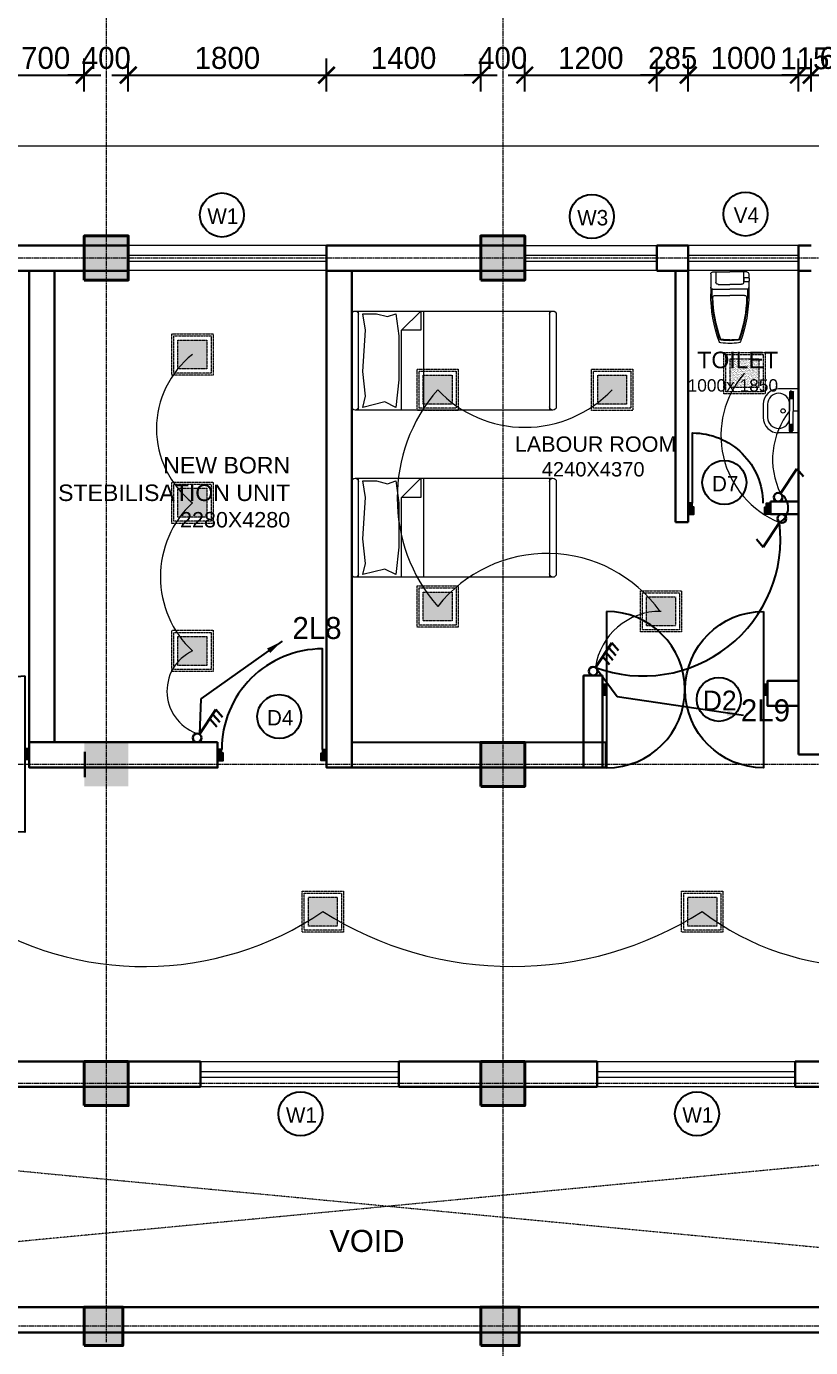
# Model space of a CAD drawing. Header units: inches. Extents: x -3071 to 2534411, y -17796 to 388172.
# Drawn here: x 1675120 to 1682240, y 358951 to 370953 of the extents above; entities that cross this region are included whole.
import ezdxf
from ezdxf.enums import TextEntityAlignment as Align

# ---------------------------------------------------------------- set-up
doc = ezdxf.new("R2010")
doc.units = ezdxf.units.IN
doc.header["$MEASUREMENT"] = 0
for name, pattern in [('ACAD_ISO08W100', [36, 24, -3, 6, -3]), ('CENTER', [2, 1.25, -0.25, 0.25, -0.25]), ('DASHDOT2', [12.7, 6.35, -3.175, 0, -3.175]), ('DASHED', [0.75, 0.5, -0.25])]:
    doc.linetypes.add(name, pattern=pattern)
for name, color, linetype, lineweight in [('001-Archi- door window elevation', 92, 'Continuous', 25), ('001-Archi-Opening Tags', 14, 'Continuous', 25), ('002-Archi- Opening', 90, 'Continuous', 25), ('A .4 col', 5, 'Continuous', 40), ('A 0.09 Furniture', 30, 'Continuous', 5), ('A 0.13 dw', 3, 'Continuous', 13), ('A 0.13 IND DIM', 240, 'Continuous', 13), ('A 0.13 sanitary', 8, 'Continuous', 13), ('A 0.40 wall', 160, 'Continuous', 40), ('cen', 50, 'ACAD_ISO08W100', 5), ('dotted line', 1, 'DASHED', 9), ('p1 walls stone outline', 4, 'Continuous', 30), ('Picture Light', 3, 'Continuous', 35), ('section', 6, 'DASHDOT2', 20), ('Switches', 173, 'Continuous', 15), ('text', 7, 'Continuous', 25)]:
    doc.layers.add(name, color=color, linetype=linetype, lineweight=lineweight)
for name, color, linetype in [('1 x 4 recessed', 80, 'CENTER'), ('2 x 11 recessed', 60, 'CENTER'), ('Bathroom Mirror Light', 111, 'CENTER'), ('ceilling fan', 3, 'Continuous'), ('Wires', 1, 'Continuous')]:
    doc.layers.add(name, color=color, linetype=linetype)
doc.styles.add('AERIAL', font='arial.ttf', dxfattribs={"height": 10})
doc.styles.add('Archi 100', font='GOTHIC.TTF', dxfattribs={"height": 200})
doc.styles.add('CG', font='GOTHIC.TTF', dxfattribs={"height": 40})
doc.dimstyles.new('Archi 100', dxfattribs={"dimtxt": 200, "dimasz": 150, "dimexe": 150, "dimexo": 300, "dimgap": 50, "dimtad": 1, "dimdec": 0, "dimrnd": 5, "dimzin": 0, "dimdsep": 46, "dimtxsty": 'Archi 100', "dimblk": 'ARCHTICK', "dimcen": 0.09, "dimdle": 150, "dimclrd": 256, "dimclre": 256, "dimclrt": 256, "dimadec": 0, "dimazin": 0, "dimtfac": 1, "dimtdec": 0, "dimtix": 1, "dimtofl": 0, "dimtmove": 0, "dimatfit": 3, "dimfxl": 150, "dimfxlon": 1, "dimtolj": 1, "dimtzin": 0, "dimlwd": -1, "dimlwe": -1, "dimarcsym": 0})

# ---------------------------------------------------------------- blocks, each defined once
blk = doc.blocks.new('washbasin plan 0400w')
at = {"color": 0, "linetype": 'Continuous'}
for points in [[(60, 320, 0), (-60, 320, 0)], [(60, 280, 0), (-60, 280, 0)], [(-200, 0, 0), (-200, 180, 0)], [(200, 0, 0), (200, 180, 0)], [(-60, 80, 0), (60, 80, 0)]]:
    blk.add_polyline3d(points, dxfattribs=at)
blk.add_circle((0, 140), 20, dxfattribs=at)
for centre, radius, start, end in [((-60, 180), 140, 90, 180), ((-60, 180), 100, 90, 270), ((60, 180), 140, 0, 90), ((60, 180), 100, 270, 90)]:
    blk.add_arc(centre, radius, start, end, dxfattribs=at)
blk = doc.blocks.new('sa oct uni toi')
for p, q in [((-214, 420), (-214, 287)), ((-88, 458), (-200, 458)), ((-158, 439), (-158, 287)), ((-113, 392), (-113, 287)), ((0, 411), (-94, 411)), ((-89, 455), (-89, 420)), ((-60, 461), (-82, 461)), ((-60, 414), (-82, 414)), ((-82, 414), (-82, 411)), ((-60, 414), (-60, 411)), ((-19, 458), (-54, 458)), ((-53, 455), (-53, 420)), ((0, 439), (0, 287)), ((-214, 151), (-214, 287)), ((-158, 132), (-158, 287)), ((-113, 179), (-113, 287)), ((0, 132), (0, 287)), ((0, 160), (-94, 160)), ((-19, 113), (-200, 113))]:
    blk.add_line(p, q)
for centre, radius, start, end in [((-35, 287), 615, 172.6652, 179.9981), ((-626, 364), 18.9, 110.0218, 174.8892), ((-200, -804), 1262, 90, 110.0218), ((-44, 287), 580, 172.6856, 179.998), ((-601, 359), 18.9, 109.0034, 174.9977), ((-44, 287), 575, 172.6683, 179.998), ((-601, 359), 12.6, 109.0034, 174.9977), ((-200, -804), 1250, 88.0034, 109.0034), ((-200, -804), 1243, 91.5459, 109.0034), ((-233, 420), 18.9, 360, 91.5459), ((-139, 439), 18.9, 90, 180), ((-94, 392), 18.9, 90, 180), ((-82, 455), 6.31, 150, 180), ((-82, 420), 6.31, 180, 270), ((-82, 455), 6.31, 90, 150), ((-60, 455), 6.31, 30, 90), ((-60, 420), 6.31, 270, 360), ((-60, 455), 6.31, 360, 30), ((-19, 439), 18.9, 360, 90), ((15, 287), 665, 180.0016, 187.0523), ((6, 287), 631, 180.0016, 187.0158), ((7, 287), 625, 180.0016, 187.0303), ((-626, 207), 18.9, 185.1108, 249.9782), ((-200, 1375), 1262, 249.9782, 270), ((-601, 212), 18.9, 185.0023, 250.9966), ((-601, 212), 12.6, 185.0023, 250.9966), ((-200, 1375), 1250, 250.9966, 271.9966), ((-200, 1375), 1243, 250.9966, 268.4541), ((-233, 151), 18.9, 268.4541, 360), ((-139, 132), 18.9, 180, 270), ((-94, 179), 18.9, 180, 270), ((-19, 132), 18.9, 270, 360)]:
    blk.add_arc(centre, radius, start, end)
blk = doc.blocks.new('charpi western plan with cistern')
at = {"rotation": 270}
blk.add_blockref('sa oct uni toi', (-287, 0), dxfattribs=at)
blk = doc.blocks.new('bed single hospital')
at = {"linetype": 'Continuous'}
for p, q in [((0, -30), (0, -1826)), ((900, -60), (0, -60)), ((900, -1826), (900, -30)), ((0, -650), (900, -650)), ((0, -1796), (900, -1796))]:
    blk.add_line(p, q, dxfattribs=at)
for points in [[(870, -60, 1), (870, 0), (30, 0, 1), (30, -60)], [(30, -1796, 1), (30, -1856), (870, -1856, 1), (870, -1796)]]:
    blk.add_lwpolyline(points, format="xyb", dxfattribs=at)
blk.add_lwpolyline([(625, -425), (875, -400), (825, -300), (875, -100), (775, -125), (550, -100), (175, -125), (25, -100), (25, -225), (50, -325), (25, -400), (225, -425)], close=True, dxfattribs=at)
blk.add_lwpolyline([(900, -450), (175, -450), (0, -625), (175, -625), (175, -450)], dxfattribs=at)
blk = doc.blocks.new('*U654')
at = {"ltscale": 100}
for points in [[(5, 50), (5, -50), (55, -50), (55, 15), (40, 15), (40, 50)], [(995, 50), (995, -50), (945, -50), (945, 15), (960, 15), (960, 50)]]:
    blk.add_hatch(color=256, dxfattribs=at).paths.add_polyline_path(points)
blk.add_lwpolyline([(43, 50), (43, 964, -0.414214), (957, 50)], format="xyb", dxfattribs=at)
for points in [[(5, 50), (5, -50), (55, -50), (55, 15), (40, 15), (40, 50)], [(995, 50), (995, -50), (945, -50), (945, 15), (960, 15), (960, 50)]]:
    blk.add_lwpolyline(points, close=True)
blk = doc.blocks.new('*U656')
at = {"ltscale": 100}
for points in [[(5, 50), (5, -50), (55, -50), (55, 15), (40, 15), (40, 50)], [(745, 50), (745, -50), (695, -50), (695, 15), (710, 15), (710, 50)]]:
    blk.add_hatch(color=256, dxfattribs=at).paths.add_polyline_path(points)
blk.add_lwpolyline([(43, 50), (43, 684, -0.414214), (677, 50)], format="xyb", dxfattribs=at)
for points in [[(5, 50), (5, -50), (55, -50), (55, 15), (40, 15), (40, 50)], [(745, 50), (745, -50), (695, -50), (695, 15), (710, 15), (710, 50)]]:
    blk.add_lwpolyline(points, close=True)
blk = doc.blocks.new('*U655')
at = {"ltscale": 100}
for points in [[(5, 50), (5, -50), (40, -50), (40, 50)], [(1460, 50), (1460, -50), (1495, -50), (1495, 50)]]:
    blk.add_hatch(color=256, dxfattribs=at).paths.add_polyline_path(points)
for points in [[(43, 705.5), (43, -705.5, 1)], [(1457, 705.5), (1457, -705.5, -1)]]:
    blk.add_lwpolyline(points, format="xyb", close=True, dxfattribs=at)
for points in [[(5, 50), (5, -50), (40, -50), (40, 50)], [(1460, 50), (1460, -50), (1495, -50), (1495, 50)]]:
    blk.add_lwpolyline(points, close=True)
blk = doc.blocks.new('window tag')
blk.add_circle((0, 0), 200)
at = {"style": 'Archi 100', "flags": 1}
for tag, p in [('WIDTH', (15, 174.5)), ('HEIGHT', (-4.5, -348.5))]:
    blk.add_attdef(tag, p, '', height=200, dxfattribs=at)
at = {"style": 'Archi 100'}
blk.add_attdef('SYMBOL', text='', height=200, dxfattribs=at).set_placement((8, -10.5), align=Align.MIDDLE_CENTER)
blk = doc.blocks.new('W2')
at = {"layer": 'A 0.13 dw'}
for points in [[(143910, 195589), (143910, 195359), (142110, 195359), (142110, 195589)], [(142110, 195446), (143910, 195446), (143910, 195496), (142110, 195496)]]:
    blk.add_lwpolyline(points, close=True, dxfattribs=at)
blk = doc.blocks.new('vfrfrfef')
at = {"layer": 'A 0.13 dw'}
for points in [[(1185496, 370608), (1185496, 370378), (1184296, 370378), (1184296, 370608)], [(1184296, 370465), (1185496, 370465), (1185496, 370515), (1184296, 370515)]]:
    blk.add_lwpolyline(points, close=True, dxfattribs=at)
blk = doc.blocks.new('ffwef')
at = {"layer": 'A 0.13 dw'}
for points in [[(1184596, 368096), (1184596, 367866), (1183596, 367866), (1183596, 368096)], [(1183596, 367953), (1184596, 367953), (1184596, 368003), (1183596, 368003)]]:
    blk.add_lwpolyline(points, close=True, dxfattribs=at)
blk = doc.blocks.new('_ArchTick')
at = {"color": 0, "linetype": 'ByBlock', "const_width": 0.15}
blk.add_lwpolyline([(-0.5, -0.5), (0.5, 0.5)], dxfattribs=at)
blk = doc.blocks.new('*D951')
at = {"transparency": 16777216}
for p, q in [((1674945, 370361), (1674945, 370661)), ((1675645, 370361), (1675645, 370661)), ((1674795, 370511), (1675795, 370511))]:
    blk.add_line(p, q, dxfattribs=at)
at = {"layer": 'Defpoints', "color": 0, "transparency": 16777216}
for p in [(1675645, 370511), (1674945, 368964), (1675645, 369049)]:
    blk.add_point(p, dxfattribs=at)
at = {"transparency": 16777216, "xscale": 150, "yscale": 150, "zscale": 150, "rotation": 180}
blk.add_blockref('_ArchTick', (1674945, 370511), dxfattribs=at)
at = {"transparency": 16777216, "xscale": 150, "yscale": 150, "zscale": 150}
blk.add_blockref('_ArchTick', (1675645, 370511), dxfattribs=at)
at = {"transparency": 16777216, "insert": (1675295, 370666), "char_height": 200, "attachment_point": 5, "style": 'Archi 100'}
blk.add_mtext('\\A1;700', dxfattribs=at)
blk = doc.blocks.new('*D952')
at = {"transparency": 16777216}
for p, q in [((1675645, 370361), (1675645, 370661)), ((1676045, 370361), (1676045, 370661)), ((1675645, 370511), (1675495, 370511)), ((1676045, 370511), (1676195, 370511))]:
    blk.add_line(p, q, dxfattribs=at)
at = {"layer": 'Defpoints', "color": 0, "transparency": 16777216}
for p in [(1676045, 370511), (1675645, 369049), (1676045, 369049)]:
    blk.add_point(p, dxfattribs=at)
at = {"transparency": 16777216, "xscale": 150, "yscale": 150, "zscale": 150}
blk.add_blockref('_ArchTick', (1675645, 370511), dxfattribs=at)
at = {"transparency": 16777216, "xscale": 150, "yscale": 150, "zscale": 150, "rotation": 180}
blk.add_blockref('_ArchTick', (1676045, 370511), dxfattribs=at)
at = {"transparency": 16777216, "insert": (1675845, 370666), "char_height": 200, "attachment_point": 5, "style": 'Archi 100'}
blk.add_mtext('\\A1;400', dxfattribs=at)
blk = doc.blocks.new('*D953')
at = {"transparency": 16777216}
for p, q in [((1676045, 370361), (1676045, 370661)), ((1677845, 370361), (1677845, 370661)), ((1675895, 370511), (1677995, 370511))]:
    blk.add_line(p, q, dxfattribs=at)
at = {"layer": 'Defpoints', "color": 0, "transparency": 16777216}
for p in [(1677845, 370511), (1676045, 369049), (1677845, 368964)]:
    blk.add_point(p, dxfattribs=at)
at = {"transparency": 16777216, "xscale": 150, "yscale": 150, "zscale": 150, "rotation": 180}
blk.add_blockref('_ArchTick', (1676045, 370511), dxfattribs=at)
at = {"transparency": 16777216, "xscale": 150, "yscale": 150, "zscale": 150}
blk.add_blockref('_ArchTick', (1677845, 370511), dxfattribs=at)
at = {"transparency": 16777216, "insert": (1676945, 370666), "char_height": 200, "attachment_point": 5, "style": 'Archi 100'}
blk.add_mtext('\\A1;1800', dxfattribs=at)
blk = doc.blocks.new('*D954')
at = {"transparency": 16777216}
for p, q in [((1677845, 370361), (1677845, 370661)), ((1679245, 370361), (1679245, 370661)), ((1677695, 370511), (1679395, 370511))]:
    blk.add_line(p, q, dxfattribs=at)
at = {"layer": 'Defpoints', "color": 0, "transparency": 16777216}
for p in [(1679245, 370511), (1677845, 368964), (1679245, 369049)]:
    blk.add_point(p, dxfattribs=at)
at = {"transparency": 16777216, "xscale": 150, "yscale": 150, "zscale": 150, "rotation": 180}
blk.add_blockref('_ArchTick', (1677845, 370511), dxfattribs=at)
at = {"transparency": 16777216, "xscale": 150, "yscale": 150, "zscale": 150}
blk.add_blockref('_ArchTick', (1679245, 370511), dxfattribs=at)
at = {"transparency": 16777216, "insert": (1678545, 370666), "char_height": 200, "attachment_point": 5, "style": 'Archi 100'}
blk.add_mtext('\\A1;1400', dxfattribs=at)
blk = doc.blocks.new('*D955')
at = {"transparency": 16777216}
for p, q in [((1679245, 370361), (1679245, 370661)), ((1679645, 370361), (1679645, 370661)), ((1679245, 370511), (1679095, 370511)), ((1679645, 370511), (1679795, 370511))]:
    blk.add_line(p, q, dxfattribs=at)
at = {"layer": 'Defpoints', "color": 0, "transparency": 16777216}
for p in [(1679645, 370511), (1679245, 369049), (1679645, 369049)]:
    blk.add_point(p, dxfattribs=at)
at = {"transparency": 16777216, "xscale": 150, "yscale": 150, "zscale": 150}
blk.add_blockref('_ArchTick', (1679245, 370511), dxfattribs=at)
at = {"transparency": 16777216, "xscale": 150, "yscale": 150, "zscale": 150, "rotation": 180}
blk.add_blockref('_ArchTick', (1679645, 370511), dxfattribs=at)
at = {"transparency": 16777216, "insert": (1679445, 370666), "char_height": 200, "attachment_point": 5, "style": 'Archi 100'}
blk.add_mtext('\\A1;400', dxfattribs=at)
blk = doc.blocks.new('*D956')
at = {"transparency": 16777216}
for p, q in [((1679645, 370361), (1679645, 370661)), ((1680845, 370361), (1680845, 370661)), ((1679495, 370511), (1680995, 370511))]:
    blk.add_line(p, q, dxfattribs=at)
at = {"layer": 'Defpoints', "color": 0, "transparency": 16777216}
for p in [(1680845, 370511), (1679645, 369049), (1680845, 368964)]:
    blk.add_point(p, dxfattribs=at)
at = {"transparency": 16777216, "xscale": 150, "yscale": 150, "zscale": 150, "rotation": 180}
blk.add_blockref('_ArchTick', (1679645, 370511), dxfattribs=at)
at = {"transparency": 16777216, "xscale": 150, "yscale": 150, "zscale": 150}
blk.add_blockref('_ArchTick', (1680845, 370511), dxfattribs=at)
at = {"transparency": 16777216, "insert": (1680245, 370666), "char_height": 200, "attachment_point": 5, "style": 'Archi 100'}
blk.add_mtext('\\A1;1200', dxfattribs=at)
blk = doc.blocks.new('*D957')
at = {"transparency": 16777216}
for p, q in [((1680845, 370361), (1680845, 370661)), ((1681130, 370361), (1681130, 370661)), ((1680845, 370511), (1680695, 370511)), ((1681130, 370511), (1681280, 370511))]:
    blk.add_line(p, q, dxfattribs=at)
at = {"layer": 'Defpoints', "color": 0, "transparency": 16777216}
for p in [(1681130, 370511), (1680845, 368964), (1681130, 368964)]:
    blk.add_point(p, dxfattribs=at)
at = {"transparency": 16777216, "xscale": 150, "yscale": 150, "zscale": 150}
blk.add_blockref('_ArchTick', (1680845, 370511), dxfattribs=at)
at = {"transparency": 16777216, "xscale": 150, "yscale": 150, "zscale": 150, "rotation": 180}
blk.add_blockref('_ArchTick', (1681130, 370511), dxfattribs=at)
at = {"transparency": 16777216, "insert": (1680988, 370666), "char_height": 200, "attachment_point": 5, "style": 'Archi 100'}
blk.add_mtext('\\A1;285', dxfattribs=at)
blk = doc.blocks.new('*D958')
at = {"transparency": 16777216}
for p, q in [((1681130, 370361), (1681130, 370661)), ((1682130, 370361), (1682130, 370661)), ((1680980, 370511), (1682280, 370511))]:
    blk.add_line(p, q, dxfattribs=at)
at = {"layer": 'Defpoints', "color": 0, "transparency": 16777216}
for p in [(1682130, 370511), (1681130, 368964), (1682130, 368964)]:
    blk.add_point(p, dxfattribs=at)
at = {"transparency": 16777216, "xscale": 150, "yscale": 150, "zscale": 150, "rotation": 180}
blk.add_blockref('_ArchTick', (1681130, 370511), dxfattribs=at)
at = {"transparency": 16777216, "xscale": 150, "yscale": 150, "zscale": 150}
blk.add_blockref('_ArchTick', (1682130, 370511), dxfattribs=at)
at = {"transparency": 16777216, "insert": (1681630, 370666), "char_height": 200, "attachment_point": 5, "style": 'Archi 100'}
blk.add_mtext('\\A1;1000', dxfattribs=at)
blk = doc.blocks.new('*D959')
at = {"transparency": 16777216}
for p, q in [((1682130, 370361), (1682130, 370661)), ((1682246, 370361), (1682246, 370661)), ((1682130, 370511), (1681980, 370511)), ((1682246, 370511), (1682396, 370511))]:
    blk.add_line(p, q, dxfattribs=at)
at = {"layer": 'Defpoints', "color": 0, "transparency": 16777216}
for p in [(1682246, 370511), (1682130, 368964), (1682246, 368964)]:
    blk.add_point(p, dxfattribs=at)
at = {"transparency": 16777216, "xscale": 150, "yscale": 150, "zscale": 150}
blk.add_blockref('_ArchTick', (1682130, 370511), dxfattribs=at)
at = {"transparency": 16777216, "xscale": 150, "yscale": 150, "zscale": 150, "rotation": 180}
blk.add_blockref('_ArchTick', (1682246, 370511), dxfattribs=at)
at = {"transparency": 16777216, "insert": (1682188, 370663), "char_height": 200, "attachment_point": 5, "style": 'Archi 100'}
blk.add_mtext('\\A1;115', dxfattribs=at)
blk = doc.blocks.new('*D960')
at = {"transparency": 16777216}
for p, q in [((1682246, 370361), (1682246, 370661)), ((1682845, 370361), (1682845, 370661)), ((1682096, 370511), (1682995, 370511))]:
    blk.add_line(p, q, dxfattribs=at)
at = {"layer": 'Defpoints', "color": 0, "transparency": 16777216}
for p in [(1682845, 370511), (1682246, 368964), (1682845, 369049)]:
    blk.add_point(p, dxfattribs=at)
at = {"transparency": 16777216, "xscale": 150, "yscale": 150, "zscale": 150, "rotation": 180}
blk.add_blockref('_ArchTick', (1682246, 370511), dxfattribs=at)
at = {"transparency": 16777216, "xscale": 150, "yscale": 150, "zscale": 150}
blk.add_blockref('_ArchTick', (1682845, 370511), dxfattribs=at)
at = {"transparency": 16777216, "insert": (1682545, 370666), "char_height": 200, "attachment_point": 5, "style": 'Archi 100'}
blk.add_mtext('\\A1;600', dxfattribs=at)
blk = doc.blocks.new('*D988')
at = {"transparency": 16777216}
for p, q in [((1672245, 371063), (1672245, 371363)), ((1675845, 371063), (1675845, 371363)), ((1672095, 371213), (1675995, 371213))]:
    blk.add_line(p, q, dxfattribs=at)
at = {"layer": 'Defpoints', "color": 0, "transparency": 16777216}
for p in [(1675845, 371213), (1672245, 368849), (1675845, 368849)]:
    blk.add_point(p, dxfattribs=at)
at = {"transparency": 16777216, "xscale": 150, "yscale": 150, "zscale": 150, "rotation": 180}
blk.add_blockref('_ArchTick', (1672245, 371213), dxfattribs=at)
at = {"transparency": 16777216, "xscale": 150, "yscale": 150, "zscale": 150}
blk.add_blockref('_ArchTick', (1675845, 371213), dxfattribs=at)
at = {"transparency": 16777216, "insert": (1674045, 371368), "char_height": 200, "attachment_point": 5, "style": 'Archi 100'}
blk.add_mtext('\\A1;3600', dxfattribs=at)
blk = doc.blocks.new('*D989')
at = {"transparency": 16777216}
for p, q in [((1675845, 371063), (1675845, 371363)), ((1679445, 371063), (1679445, 371363)), ((1675695, 371213), (1679595, 371213))]:
    blk.add_line(p, q, dxfattribs=at)
at = {"layer": 'Defpoints', "color": 0, "transparency": 16777216}
for p in [(1679445, 371213), (1675845, 368849), (1679445, 368849)]:
    blk.add_point(p, dxfattribs=at)
at = {"transparency": 16777216, "xscale": 150, "yscale": 150, "zscale": 150, "rotation": 180}
blk.add_blockref('_ArchTick', (1675845, 371213), dxfattribs=at)
at = {"transparency": 16777216, "xscale": 150, "yscale": 150, "zscale": 150}
blk.add_blockref('_ArchTick', (1679445, 371213), dxfattribs=at)
at = {"transparency": 16777216, "insert": (1677645, 371368), "char_height": 200, "attachment_point": 5, "style": 'Archi 100'}
blk.add_mtext('\\A1;3600', dxfattribs=at)
blk = doc.blocks.new('*D990')
at = {"transparency": 16777216}
for p, q in [((1679445, 371063), (1679445, 371363)), ((1683045, 371063), (1683045, 371363)), ((1679295, 371213), (1683195, 371213))]:
    blk.add_line(p, q, dxfattribs=at)
at = {"layer": 'Defpoints', "color": 0, "transparency": 16777216}
for p in [(1683045, 371213), (1679445, 368849), (1683045, 368849)]:
    blk.add_point(p, dxfattribs=at)
at = {"transparency": 16777216, "xscale": 150, "yscale": 150, "zscale": 150, "rotation": 180}
blk.add_blockref('_ArchTick', (1679445, 371213), dxfattribs=at)
at = {"transparency": 16777216, "xscale": 150, "yscale": 150, "zscale": 150}
blk.add_blockref('_ArchTick', (1683045, 371213), dxfattribs=at)
at = {"transparency": 16777216, "insert": (1681245, 371368), "char_height": 200, "attachment_point": 5, "style": 'Archi 100'}
blk.add_mtext('\\A1;3600', dxfattribs=at)
blk = doc.blocks.new('*D998')
at = {"transparency": 16777216}
for p, q in [((1668445, 371809), (1668445, 372109)), ((1707495, 371809), (1707495, 372109)), ((1668295, 371959), (1707645, 371959))]:
    blk.add_line(p, q, dxfattribs=at)
at = {"layer": 'Defpoints', "color": 0, "transparency": 16777216}
for p in [(1707495, 371959), (1668445, 369049), (1707495, 369049)]:
    blk.add_point(p, dxfattribs=at)
at = {"transparency": 16777216, "xscale": 150, "yscale": 150, "zscale": 150, "rotation": 180}
blk.add_blockref('_ArchTick', (1668445, 371959), dxfattribs=at)
at = {"transparency": 16777216, "xscale": 150, "yscale": 150, "zscale": 150}
blk.add_blockref('_ArchTick', (1707495, 371959), dxfattribs=at)
at = {"transparency": 16777216, "insert": (1687970, 372114), "char_height": 200, "attachment_point": 5, "style": 'Archi 100'}
blk.add_mtext('\\A1;39050', dxfattribs=at)
blk = doc.blocks.new('*D1158')
at = {"transparency": 16777216}
for p, q in [((1765924, 369050), (1765924, 369200)), ((1765774, 369050), (1766074, 369050)), ((1765774, 368669), (1766074, 368669)), ((1765924, 368669), (1765924, 368519))]:
    blk.add_line(p, q, dxfattribs=at)
at = {"layer": 'Defpoints', "color": 0, "transparency": 16777216}
for p in [(1764300, 369050), (0, 368669), (1765924, 368669)]:
    blk.add_point(p, dxfattribs=at)
at = {"transparency": 16777216, "xscale": 150, "yscale": 150, "zscale": 150}
for p, rotation in [((1765924, 369050), 270), ((1765924, 368669), 90)]:
    blk.add_blockref('_ArchTick', p, dxfattribs=dict(at, rotation=rotation))
at = {"transparency": 16777216, "insert": (1765769, 368860), "char_height": 200, "attachment_point": 5, "rotation": 90, "style": 'Archi 100'}
blk.add_mtext('\\A1;380', dxfattribs=at)
blk = doc.blocks.new('*D1159')
at = {"transparency": 16777216}
for p, q in [((1623, 368819), (1623, 364300)), ((1473, 368669), (1773, 368669)), ((1773, 364450), (1473, 364450))]:
    blk.add_line(p, q, dxfattribs=at)
at = {"layer": 'Defpoints', "color": 0, "transparency": 16777216}
for p in [(0, 368669), (1623, 364450), (1764300, 364450)]:
    blk.add_point(p, dxfattribs=at)
at = {"transparency": 16777216, "xscale": 150, "yscale": 150, "zscale": 150}
for p, rotation in [((1623, 368669), 90), ((1623, 364450), 270)]:
    blk.add_blockref('_ArchTick', p, dxfattribs=dict(at, rotation=rotation))
at = {"transparency": 16777216, "insert": (1468, 366560), "char_height": 200, "attachment_point": 5, "rotation": 90, "style": 'Archi 100'}
blk.add_mtext('\\A1;4220', dxfattribs=at)
blk = doc.blocks.new('1by1 6w')
at = {"layer": '2 x 11 recessed', "lineweight": 0}
h = blk.add_hatch(dxfattribs=at)
h.set_pattern_fill('AR-SAND', color=256, scale=7.6)
h.set_pattern_definition([(37.5, (-507751.777, 116886.896), (-0.47874952, 14.64386064), [0, -11.552, 0, -12.92, 0, -12.35]), (7.5, (-507751.777, 116886.896), (13.45030296, 21.4483101), [0, -6.232, 0, -10.412, 0, -3.99]), (327.5, (-507761.125, 116886.896), (23.66747815, 0.0430088), [0, -3.8, 0, -13.68, 0, -17.86]), (317.5, (-507761.125, 116886.896), (22.8465622, 6.6703343), [0, -1.9, 0, -8.968, 0, -10.26])])
h.paths.add_polyline_path([(-106.4, 106.4), (106.4, 106.4), (106.4, -106.4), (-106.4, -106.4)])
for points in [[(-152, 152), (152, 152), (152, -152), (-152, -152)], [(-136.8, 136.8), (136.8, 136.8), (136.8, -136.8), (-136.8, -136.8)], [(-106.4, 106.4), (106.4, 106.4), (106.4, -106.4), (-106.4, -106.4)]]:
    blk.add_lwpolyline(points, close=True, dxfattribs=at)
blk = doc.blocks.new('1by1 15w')
at = {"layer": '2 x 11 recessed', "lineweight": 0, "true_color": 0xffffff}
h = blk.add_hatch(dxfattribs=at)
h.set_pattern_fill('DOTS', scale=7.6)
h.set_pattern_definition([(0, (-24150.00014, -28906.40267), (0.2375, 0.475), [0, -0.475])])
h.paths.add_polyline_path([(111699.2, 133932.3), (111912, 133932.3), (111912, 133719.5), (111699.2, 133719.5)])
at = {"layer": '2 x 11 recessed', "lineweight": 0}
for points in [[(111653.6, 133977.9), (111957.6, 133977.9), (111957.6, 133673.9), (111653.6, 133673.9)], [(111668.8, 133962.7), (111942.4, 133962.7), (111942.4, 133689.1), (111668.8, 133689.1)], [(111699.2, 133932.3), (111912, 133932.3), (111912, 133719.5), (111699.2, 133719.5)]]:
    blk.add_lwpolyline(points, close=True, dxfattribs=at)
blk = doc.blocks.new('PL light')
at = {"layer": 'Picture Light', "ltscale": 3}
h = blk.add_hatch(dxfattribs=at)
h.set_pattern_fill('STEEL', color=256, scale=6.073914, angle=30, style=0)
h.set_pattern_definition([(75, (767072.6998, 15027.03445), (-0.733368774, 0.1965055708), []), (75, (767072.51, 15027.3632), (-0.733368774, 0.1965055708), [])])
h.paths.add_polyline_path([(886578.6, -139924), (886578.6, -139940.2), (886607.7, -139940.2), (886607.7, -139924)])
h.paths.add_polyline_path([(886742.5, -139924), (886742.5, -139940.2), (886773.3, -139940.2, -0.797089), (886773.3, -139930.7), (886773.3, -139924)])
at = {"layer": 'Picture Light', "linetype": 'Continuous', "lineweight": 13}
for p, q in [((886607.7, -139924), (886607.7, -139940.2)), ((886677.3, -139940.2), (886677.3, -139967.2)), ((886742.5, -139924), (886742.5, -139940.2))]:
    blk.add_line(p, q, dxfattribs=at)
blk.add_lwpolyline([(886578.6, -139924), (886773.3, -139924), (886773.3, -139940.2), (886578.6, -139940.2)], close=True, dxfattribs=at)
blk = doc.blocks.new('1 WAY')
at = {"layer": 'Switches', "lineweight": 30}
for p, q in [((1.76, 2.13), (6.02, 8.52)), ((6.02, 8.52), (7.78, 6.51))]:
    blk.add_line(p, q, dxfattribs=at)
blk.add_circle((1.13, 1.13), 1.13, dxfattribs=at)
blk = doc.blocks.new('3 WAY')
at = {"layer": 'Switches', "lineweight": 30}
for p, q in [((1.76, 2.13), (6.02, 8.52)), ((5.27, 7.27), (7.02, 5.26)), ((6.02, 8.52), (7.78, 6.51)), ((4.51, 6.01), (6.27, 4.01))]:
    blk.add_line(p, q, dxfattribs=at)
blk.add_circle((1.13, 1.13), 1.13, dxfattribs=at)
blk = doc.blocks.new('4 WAY')
at = {"layer": 'Switches', "lineweight": 30}
for p, q in [((1.76, 2.13), (6.02, 8.52)), ((5.27, 7.27), (7.02, 5.26)), ((6.02, 8.52), (7.78, 6.51)), ((3.64, 4.89), (5.39, 2.88)), ((4.51, 6.01), (6.27, 4.01))]:
    blk.add_line(p, q, dxfattribs=at)
blk.add_circle((1.13, 1.13), 1.13, dxfattribs=at)

msp = doc.modelspace()

# ---------------------------------------------------------------- hatches: boundary and pattern name
at = {"layer": 'A .4 col', "linetype": 'Continuous'}
h = msp.add_hatch(color=256, dxfattribs=at)
h.dxf.hatch_style = 1
h.paths.add_polyline_path([(1675645.4, 368649.4), (1676045.4, 368649.4), (1676045.4, 369049.4), (1675645.4, 369049.4)])
h = msp.add_hatch(color=256, dxfattribs=at)
h.dxf.hatch_style = 1
h.paths.add_polyline_path([(1679245.4, 368649.4), (1679645.4, 368649.4), (1679645.4, 369049.4), (1679245.4, 369049.4)])
h = msp.add_hatch(color=256, dxfattribs=at)
h.dxf.hatch_style = 1
h.paths.add_polyline_path([(1675645.4, 364049.4), (1676045.4, 364049.4), (1676045.4, 364449.4), (1675645.4, 364449.4)])
h = msp.add_hatch(color=256, dxfattribs=at)
h.dxf.hatch_style = 1
h.paths.add_polyline_path([(1679245.4, 364049.4), (1679645.4, 364049.4), (1679645.4, 364449.4), (1679245.4, 364449.4)])
h = msp.add_hatch(color=256, dxfattribs=at)
h.dxf.hatch_style = 1
h.paths.add_polyline_path([(1675645.4, 361149.4), (1676045.4, 361149.4), (1676045.4, 361549.4), (1675645.4, 361549.4)])
h = msp.add_hatch(color=256, dxfattribs=at)
h.dxf.hatch_style = 1
h.paths.add_polyline_path([(1679245.4, 361149.4), (1679645.4, 361149.4), (1679645.4, 361549.4), (1679245.4, 361549.4)])
h = msp.add_hatch(color=256, dxfattribs=at)
h.dxf.hatch_style = 1
h.paths.add_polyline_path([(1675645.55, 358969.4), (1675995.55, 358969.4), (1675995.55, 359319.4), (1675645.55, 359319.4)])
h = msp.add_hatch(color=256, dxfattribs=at)
h.dxf.hatch_style = 1
h.paths.add_polyline_path([(1679245.55, 358969.4), (1679595.55, 358969.4), (1679595.55, 359319.4), (1679245.55, 359319.4)])

# ---------------------------------------------------------------- linework, layer by layer
for points in [[(1675645.4, 368649.4), (1676045.4, 368649.4), (1676045.4, 369049.4), (1675645.4, 369049.4)], [(1679245.4, 368649.4), (1679645.4, 368649.4), (1679645.4, 369049.4), (1679245.4, 369049.4)], [(1679245.4, 364049.4), (1679645.4, 364049.4), (1679645.4, 364449.4), (1679245.4, 364449.4)], [(1675645.4, 361149.4), (1676045.4, 361149.4), (1676045.4, 361549.4), (1675645.4, 361549.4)], [(1679245.4, 361149.4), (1679645.4, 361149.4), (1679645.4, 361549.4), (1679245.4, 361549.4)], [(1675645.55, 358969.4), (1675995.55, 358969.4), (1675995.55, 359319.4), (1675645.55, 359319.4)], [(1679245.55, 358969.4), (1679595.55, 358969.4), (1679595.55, 359319.4), (1679245.55, 359319.4)]]:
    msp.add_lwpolyline(points, close=True, dxfattribs=at)
at = {"layer": 'A 0.40 wall', "ltscale": 15}
msp.add_line((1679245.4, 368734.4), (1679245.4, 368964.4), dxfattribs=at)
at = {"layer": 'cen', "ltscale": 2}
for p, q in [((1675845.4, 374438.91), (1675845.4, 358999.4)), ((1679445.4, 374438.91), (1679445.4, 347494.76)), ((1711810.4, 368849.4), (1664130.4, 368849.4)), ((1711810.4, 364249.4), (1664130.4, 364249.4)), ((1711810.4, 361349.4), (1664130.4, 361349.4)), ((1692898.32, 359144.4), (1667672.6, 359144.4))]:
    msp.add_line(p, q, dxfattribs=at)
at = {"layer": 'Defpoints'}
for centre, radius, start, end in [((1681883.54, 366581.29), 153.97, 299.152793, 57.016547), ((1680720.65, 366298.91), 1246.71, 249.639935, 6.813767)]:
    msp.add_arc(centre, radius, start, end, dxfattribs=at)
at = {"layer": 'dotted line', "linetype": 'Continuous', "ltscale": 1000}
msp.add_line((1687995.4, 369864.4), (1667318.6, 369864.4), dxfattribs=at)
at = {"layer": 'p1 walls stone outline'}
for p, q in [((1676045.4, 368964.4), (1674945.34, 368964.4)), ((1676045.4, 368734.4), (1676045.4, 368964.4)), ((1676045.4, 368964.4), (1676045.4, 368734.4)), ((1676045.4, 368964.4), (1676045.4, 368964.4)), ((1676045.4, 368734.4), (1676045.4, 368964.4)), ((1679645.4, 368964.4), (1677845.28, 368964.4)), ((1677845.28, 368734.4), (1677845.28, 368964.4)), ((1680845.28, 368964.4), (1680845.28, 368734.4)), ((1681130.12, 368964.4), (1680845.28, 368964.4)), ((1681130.12, 368964.4), (1681130.12, 368734.4)), ((1682245.52, 368964.4), (1682130, 368964.4)), ((1682130.23, 368964.4), (1682130.23, 368734.4)), ((1676045.4, 368734.4), (1674945.34, 368734.4)), ((1675145.4, 368734.4), (1675145.4, 364219.63)), ((1675375.4, 364449.63), (1675375.4, 368734.4)), ((1676045.4, 368734.4), (1675960.4, 368734.4)), ((1679645.4, 368734.4), (1677845.28, 368734.4)), ((1677845.28, 368734.4), (1677845.28, 364219.63)), ((1678075.28, 365978.89), (1678075.28, 368734.4)), ((1681130.12, 368734.4), (1680845.28, 368734.4)), ((1681015.12, 368734.4), (1681015.12, 366450.78)), ((1681130.12, 368734.4), (1681130.12, 366450.78)), ((1682245.28, 368734.4), (1682129.77, 368734.4)), ((1682130.23, 368734.4), (1682130.23, 364339.4)), ((1681875.12, 366521.14), (1681875.12, 366636.14)), ((1681875.12, 366636.14), (1682130.23, 366636.14)), ((1681130.12, 366450.78), (1681015.12, 366450.78)), ((1681875.12, 366521.14), (1682130.23, 366521.14)), ((1675824.16, 364449.63), (1675375.4, 364449.63)), ((1675650.45, 364134.4), (1675650.45, 364364.54)), ((1682240.23, 364339.4), (1682130.23, 364339.4)), ((1682845.4, 364339.4), (1682130.23, 364339.4)), ((1675145.4, 364219.63), (1676084.16, 364219.63)), ((1673645.4, 361549.4), (1676702.02, 361549.4)), ((1676701.9, 361319.63), (1676701.9, 361549.4)), ((1678501.9, 361319.4), (1678501.9, 361549.4)), ((1678501.9, 361549.4), (1679245.4, 361549.4)), ((1678545.96, 361549.4), (1680301.9, 361549.4)), ((1680301.9, 361319.63), (1680301.9, 361549.4)), ((1682101.9, 361319.4), (1682101.9, 361549.4)), ((1683902.02, 361549.4), (1682101.9, 361549.4)), ((1672445.4, 361319.4), (1676702.02, 361319.4)), ((1678501.9, 361319.4), (1679245.4, 361319.4)), ((1678545.96, 361319.4), (1680302.02, 361319.4)), ((1683902.02, 361319.4), (1682101.9, 361319.4)), ((1668505.55, 359319.4), (1688345.55, 359319.4)), ((1668735.55, 359089.4), (1688345.55, 359089.4)), ((1675705.55, 358969.4), (1675705.55, 358969.4)), ((1675935.55, 358969.4), (1675705.55, 358969.4)), ((1675935.55, 358969.4), (1675705.55, 358969.4)), ((1675935.55, 358969.4), (1675935.55, 358969.4))]:
    msp.add_line(p, q, dxfattribs=at)
for points in [[(1677845.28, 366512.73), (1677845.28, 364219.63), (1678230.63, 364219.4)], [(1678075.28, 364449.63), (1678075.28, 364449.63), (1678075.28, 366512.73)]]:
    msp.add_lwpolyline(points, dxfattribs=at)
for points in [[(1680350.6, 365055.78), (1680179.39, 365055.78), (1680179.39, 364219.63), (1680350.6, 364219.63)], [(1682130.23, 365009.63), (1681850.6, 365009.63), (1681850.6, 364779.63), (1682130.23, 364779.63)], [(1676855.28, 364449.63), (1675145.4, 364449.63), (1675145.4, 364219.63), (1676855.28, 364219.63)], [(1680380.48, 364449.63), (1678075.28, 364449.4), (1678075.28, 364219.4), (1680380.48, 364219.63)]]:
    msp.add_lwpolyline(points, close=True, dxfattribs=at)
at = {"layer": 'section'}
for p, q in [((1687995.4, 361149.4), (1668823.32, 359319.4)), ((1668845.4, 361149.4), (1687995.55, 359319.4))]:
    msp.add_line(p, q, dxfattribs=at)
at = {"layer": 'Wires', "lineweight": 9}
for centre, radius, start, end in [((1677157.91, 367299.64), 857.01, 128.223008, 231.776992), ((1682280.32, 367238.09), 854.19, 138.535488, 247.870944), ((1679988.82, 366668.21), 1502.07, 139.04095, 220.95905), ((1679646.71, 368401.37), 1089.9, 223.375246, 316.624754), ((1682599, 367020.23), 703.5, 141.264489, 206.125471), ((1677260.86, 365953.09), 924.26, 133.2434, 226.7566), ((1679847.79, 364899.53), 1265.45, 35.774479, 141.714788), ((1680874.48, 365045.7), 593.62, 89.23448, 171.826494), ((1676801.14, 364913.81), 405.04, 115.360739, 254.267373), ((1676187.29, 365307.54), 2894.66, 236.788026, 304.128459), ((1679534.14, 365639.29), 3226.37, 237.725661, 302.274339), ((1682733.33, 364853.92), 2439.91, 232.763845, 306.374432)]:
    msp.add_arc(centre, radius, start, end, dxfattribs=at)

# ---------------------------------------------------------------- block references
at = {"layer": '001-Archi- door window elevation', "color": 2}
for name, p in [('vfrfrfef', (495349.28, -1643.44)), ('ffwef', (497534.06, 868.9))]:
    msp.add_blockref(name, p, dxfattribs=at)
at = {"layer": '001-Archi-Opening Tags'}
ref = msp.add_blockref('window tag', (1676895.66, 369240.2), dxfattribs=at)
ref.add_attrib('SYMBOL', 'W1', dxfattribs={"layer": '0', "height": 140, "style": 'CG'}).set_placement((1676903.66, 369229.7), align=Align.MIDDLE_CENTER)
ref = msp.add_blockref('window tag', (1681649.06, 369248.93), dxfattribs=at)
ref.add_attrib('SYMBOL', 'V4', dxfattribs={"layer": '0', "height": 140, "style": 'CG'}).set_placement((1681657.06, 369238.43), align=Align.MIDDLE_CENTER)
ref = msp.add_blockref('window tag', (1680254, 369226.13), dxfattribs=at)
ref.add_attrib('SYMBOL', 'W3', dxfattribs={"layer": '0', "height": 140, "style": 'CG'}).set_placement((1680262, 369215.63), align=Align.MIDDLE_CENTER)
ref = msp.add_blockref('window tag', (1681457.05, 366810.34), dxfattribs=at)
ref.add_attrib('SYMBOL', 'D7', dxfattribs={"layer": '0', "height": 140, "style": 'CG'}).set_placement((1681465.05, 366799.84), align=Align.MIDDLE_CENTER)
ref = msp.add_blockref('window tag', (1681407.31, 364839.95), dxfattribs=at)
ref.add_attrib('SYMBOL', 'D2', dxfattribs={"layer": '0', "height": 180, "style": 'CG'}).set_placement((1681415.31, 364829.45), align=Align.MIDDLE_CENTER)
ref = msp.add_blockref('window tag', (1677416.18, 364683.12), dxfattribs=at)
ref.add_attrib('SYMBOL', 'D4', dxfattribs={"layer": '0', "height": 140, "style": 'CG'}).set_placement((1677424.18, 364672.62), align=Align.MIDDLE_CENTER)
ref = msp.add_blockref('window tag', (1677608.97, 361073.98), dxfattribs=at)
ref.add_attrib('SYMBOL', 'W1', dxfattribs={"layer": '0', "height": 140, "style": 'CG'}).set_placement((1677616.97, 361063.48), align=Align.MIDDLE_CENTER)
ref = msp.add_blockref('window tag', (1681208.97, 361073.98), dxfattribs=at)
ref.add_attrib('SYMBOL', 'W1', dxfattribs={"layer": '0', "height": 140, "style": 'CG'}).set_placement((1681216.97, 361063.48), align=Align.MIDDLE_CENTER)
at = {"layer": '002-Archi- Opening'}
for name, p, xscale, yscale, zscale in [('*U656', (1681125.08, 366571.47), 1.006756756760296, 1.006756756756658, 1.006756756756717), ('*U655', (1681855.63, 364928.05), -1.006711409398122, 1.006711409398122, 1.006711409398122), ('*U655', (1675150.43, 364342.44), -1.006711409398122, 1.006711409398122, 1.006711409398122)]:
    msp.add_blockref(name, p, dxfattribs=dict(at, xscale=xscale, yscale=yscale, zscale=zscale))
at = {"layer": '002-Archi- Opening', "xscale": -1}
msp.add_blockref('*U654', (1677850.28, 364334.7), dxfattribs=at)
at = {"layer": '1 x 4 recessed', "xscale": 1.232584708463633, "yscale": 1.232584708463633, "zscale": 1.232584708463633}
for name, p in [('1by1 15w', (1538817.83, 203021.11)), ('1by1 6w', (1681640.22, 367803.7)), ('1by1 15w', (1541044.67, 202701.05)), ('1by1 15w', (1542629.11, 202701.05)), ('1by1 15w', (1538817.83, 201674.56)), ('1by1 15w', (1541044.67, 200731.77)), ('1by1 15w', (1543072.59, 200687.45)), ('1by1 15w', (1538817.83, 200328.01)), ('1by1 15w', (1540001.52, 197959.58)), ('1by1 15w', (1543447.12, 197959.58))]:
    msp.add_blockref(name, p, dxfattribs=at)
at = {"layer": 'A 0.09 Furniture', "linetype": 'Continuous', "xscale": -1, "rotation": 90}
for p in [(1678075.28, 368367.84), (1678075.28, 366848.89)]:
    msp.add_blockref('bed single hospital', p, dxfattribs=at)
at = {"layer": 'A 0.13 IND DIM'}
for p in [(1533935.13, 173375.8), (1534591.75, 165960.8), (1538191.75, 165960.8)]:
    msp.add_blockref('W2', p, dxfattribs=at)
at = {"layer": 'A 0.13 sanitary', "xscale": -1, "rotation": 179.9998710801794}
msp.add_blockref('charpi western plan with cistern', (1681508.45, 368723.26), dxfattribs=at)
at = {"layer": 'A 0.13 sanitary', "rotation": 90.00000000000001}
msp.add_blockref('washbasin plan 0400w', (1682130.23, 367460.43), dxfattribs=at)
at = {"layer": 'Bathroom Mirror Light', "linetype": 'Continuous', "lineweight": 0, "xscale": 1.829903905978427, "yscale": 1.829903905978427, "zscale": 1.829903905978427, "rotation": 89.38582659303422}
msp.add_blockref('PL light', (1408626.19, -1252235.12), dxfattribs=at)
at = {"layer": 'ceilling fan', "lineweight": -3, "xscale": 34.89373264493602, "yscale": 34.89373264493602, "zscale": 34.89373264493602}
for name, p in [('1 WAY', (1681906.12, 366636.14)), ('4 WAY', (1680225.65, 365055.78)), ('3 WAY', (1676630.07, 364449.63))]:
    msp.add_blockref(name, p, dxfattribs=at)
at = {"layer": 'ceilling fan', "lineweight": -3, "xscale": 34.89373264493602, "yscale": 34.89373264493602, "zscale": 34.89373264493602, "rotation": 180}
msp.add_blockref('1 WAY', (1682019.79, 366521.14), dxfattribs=at)

# ---------------------------------------------------------------- texts
at = {"layer": 'text', "style": 'AERIAL'}
for s, insert, char_height, width, attachment_point in [('TOILET\\P{\\H0.75x;1000x 1850}', (1681945.26, 367998.48), 150, 14192.8258, 3), ('LABOUR ROOM\\P{\\H0.75x;      \\H1.244x;4240X4370}', (1679554.87, 367228.78), 140, 1897.5412, 1), ('         NEW BORN STEBILISATION UNIT\\P{\\H0.75x;               \\H1.244x;2280X4280}', (1677515.1, 367041.81), 150, 2507.4849, 3), ('VOID ', (1677870.63, 360019.91), 200, 14192.8258, 1)]:
    msp.add_mtext(s, dxfattribs=dict(at, insert=insert, char_height=char_height, width=width, attachment_point=attachment_point))
at = {"layer": 'Wires', "lineweight": 9, "char_height": 200, "attachment_point": 1, "style": 'CG'}
for s, insert in [('2L8', (1677535.35, 365588.14)), ('2L9', (1681607.31, 364839.95))]:
    msp.add_mtext_dynamic_manual_height_columns(s, width=291.9664, gutter_width=300, heights=[0], dxfattribs=dict(at, insert=insert))

# ---------------------------------------------------------------- dimensions: what is measured, and where the dimension line sits
dim = msp.add_linear_dim(base=(1707495.4, 371958.97), p1=(1668445.4, 369049.4), p2=(1707495.4, 369049.4), dimstyle='Archi 100')
dim.commit()
dim.dimension.update_dxf_attribs({"geometry": '*D998', "text_midpoint": (1687970.4, 372114)})
for base, p1, p2, picture, middle in [((1675845.4, 371213.43), (1672245.4, 368849.4), (1675845.4, 368849.4), '*D988', (1674045.4, 371368.46)), ((1679445.4, 371213.43), (1675845.4, 368849.4), (1679445.4, 368849.4), '*D989', (1677645.4, 371368.46)), ((1683045.4, 371213.43), (1679445.4, 368849.4), (1683045.4, 368849.4), '*D990', (1681245.4, 371368.46)), ((1675645.4, 370510.63), (1674945.34, 368964.4), (1675645.4, 369049.4), '*D951', (1675295.37, 370665.67)), ((1676045.4, 370510.63), (1675645.4, 369049.4), (1676045.4, 369049.4), '*D952', (1675845.4, 370665.67)), ((1677845.28, 370510.63), (1676045.4, 369049.4), (1677845.28, 368964.4), '*D953', (1676945.34, 370665.67)), ((1679245.4, 370510.63), (1677845.28, 368964.4), (1679245.4, 369049.4), '*D954', (1678545.34, 370665.67)), ((1679645.4, 370510.63), (1679245.4, 369049.4), (1679645.4, 369049.4), '*D955', (1679445.4, 370665.67)), ((1680845.28, 370510.63), (1679645.4, 369049.4), (1680845.28, 368964.4), '*D956', (1680245.34, 370665.67)), ((1681130.12, 370510.63), (1680845.28, 368964.4), (1681130.12, 368964.4), '*D957', (1680987.7, 370665.67)), ((1682130, 370510.63), (1681130.12, 368964.4), (1682130, 368964.4), '*D958', (1681630.06, 370665.67)), ((1682245.52, 370510.63), (1682130, 368964.4), (1682245.52, 368964.4), '*D959', (1682187.76, 370663.15)), ((1682845.4, 370510.63), (1682245.52, 368964.4), (1682845.4, 369049.4), '*D960', (1682545.46, 370665.67))]:
    dim = msp.add_linear_dim(base=base, p1=p1, p2=p2, dimstyle='Archi 100', override={"dimtmove": 1})
    dim.commit()
    dim.dimension.update_dxf_attribs({"geometry": picture, "text_midpoint": middle})
dim = msp.add_linear_dim(base=(1765923.68, 368669.34), p1=(1764300.46, 369050.17), p2=(0, 368669.34), angle=90, dimstyle='Archi 100')
dim.commit()
dim.dimension.update_dxf_attribs({"geometry": '*D1158', "text_midpoint": (1765768.65, 368859.76)})
dim = msp.add_linear_dim(base=(1623.21, 364450.17), p1=(0, 368669.34), p2=(1764300.46, 364450.17), angle=90, dimstyle='Archi 100', override={"dimtmove": 1})
dim.commit()
dim.dimension.update_dxf_attribs({"geometry": '*D1159', "text_midpoint": (1468.18, 366559.76)})

# ---------------------------------------------------------------- leaders
at = {"layer": 'Defpoints'}
for points in [[(1677442.14, 365368.51), (1676704.29, 364844.9), (1676691.31, 364523.94)], [(1681631.78, 364693.69), (1680484.46, 364862.85), (1680286.89, 365130.09)]]:
    msp.add_leader(points, dimstyle='Archi 100', override={"dimgap": 50, "dimtad": 0}, dxfattribs=at)

doc.saveas('drawing.dxf')
